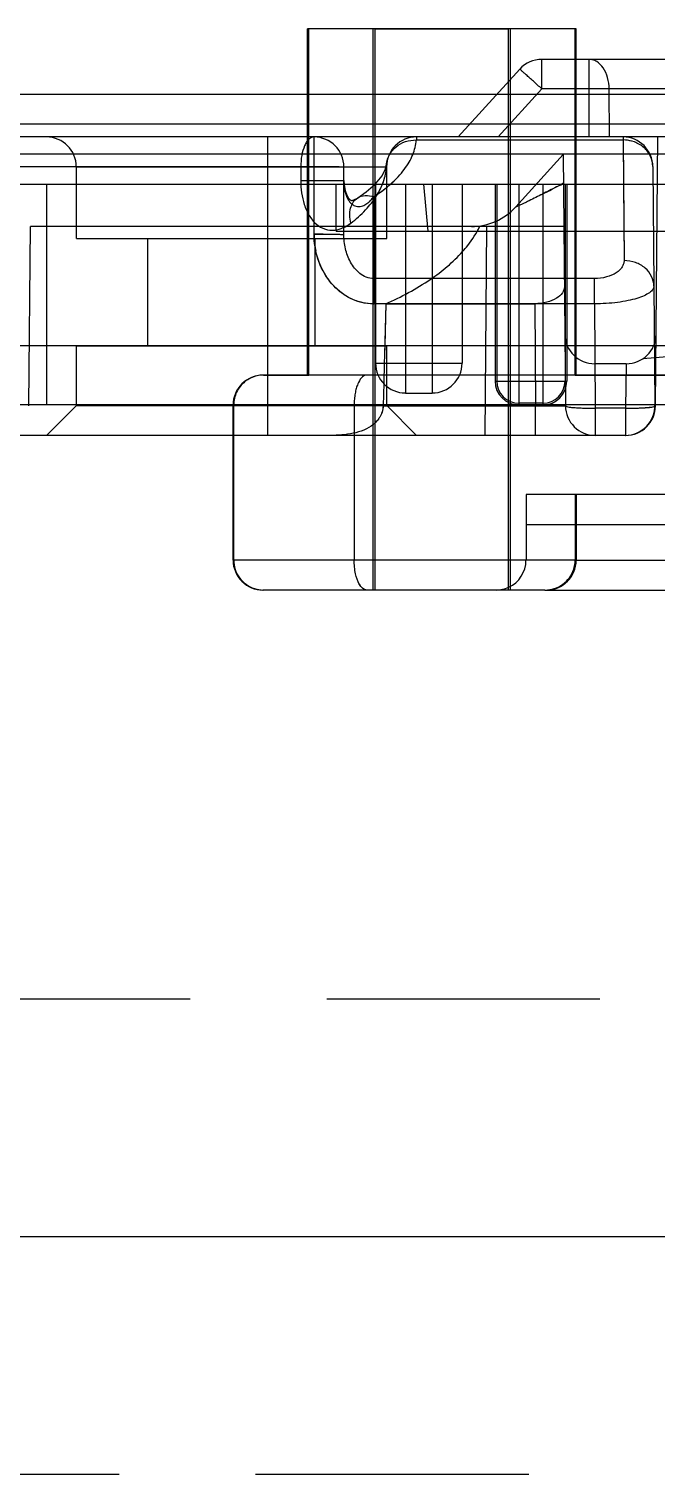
# Model space of a CAD drawing. Header units: millimetres. Extents: x 23490 to 24685, y -23248 to -22403.
# Drawn here: x 24100.78 to 24111.35, y -23013.82 to -22989.49 of the extents above; entities that cross this region are included whole.
import ezdxf

# ---------------------------------------------------------------- set-up
doc = ezdxf.new("R2010")
doc.units = ezdxf.units.MM
doc.header["$LTSCALE"] = 8
doc.linetypes.add('CENTER', pattern=[2, 1.25, -0.25, 0.25, -0.25])
doc.linetypes.add('HIDDEN', pattern=[0.375, 0.25, -0.125])
doc.layers.add('Cav-cor', color=30, linetype='Continuous')
doc.layers.add('WT', color=4, linetype='Continuous')

msp = doc.modelspace()

# ---------------------------------------------------------------- linework, layer by layer
at = {"layer": 'Cav-cor', "color": 241}
for p, q in [((24105.477, -22995.319), (24105.477, -22989.49)), ((24105.494, -22989.49), (24105.477, -22989.49)), ((24105.494, -22995.319), (24105.494, -22989.49)), ((24109.982, -22989.49), (24105.494, -22989.49)), ((24105.494, -22995.319), (24105.494, -22989.49)), ((24109.982, -22989.49), (24105.494, -22989.49)), ((24106.582, -22998.937), (24106.582, -22989.49)), ((24106.616, -22989.49), (24108.859, -22989.49)), ((24106.616, -22998.937), (24106.616, -22989.49)), ((24106.616, -22998.937), (24106.616, -22989.49)), ((24108.859, -22998.937), (24108.859, -22989.49)), ((24108.859, -22998.937), (24108.859, -22989.49)), ((24108.894, -22998.937), (24108.894, -22989.49)), ((24109.982, -22995.319), (24109.982, -22989.49)), ((24109.982, -22995.319), (24109.982, -22989.49)), ((24109.999, -22989.49), (24109.982, -22989.49)), ((24109.999, -22995.319), (24109.999, -22989.49)), ((24109.421, -22990.501), (24109.421, -22990.003)), ((24127.209, -22990.003), (24109.421, -22990.003)), ((24110.219, -22991.309), (24110.216, -22990.003)), ((24109.049, -22990.168), (24108.014, -22991.309)), ((24109.421, -22990.501), (24108.688, -22991.309)), ((24110.216, -22990.501), (24109.421, -22990.501)), ((24110.559, -22991.309), (24110.556, -22990.501)), ((24116.656, -22990.501), (24110.556, -22990.501)), ((24121.897, -22990.596), (24094.703, -22990.596)), ((24118.962, -22991.309), (24099.812, -22991.309)), ((24100.272, -22991.089), (24119.376, -22991.089)), ((24104.798, -22991.309), (24104.798, -22996.334)), ((24105.585, -22992.946), (24105.585, -22991.309)), ((24107.308, -22991.309), (24107.308, -22991.36)), ((24110.788, -22991.309), (24110.788, -22991.36)), ((24111.335, -22995.836), (24111.374, -22991.309)), ((24107.308, -22991.36), (24110.788, -22991.36)), ((24110.788, -22991.36), (24110.806, -22993.391)), ((24110.788, -22991.36), (24110.795, -22992.103)), ((24120.783, -22991.601), (24094.2, -22991.601)), ((24099.31, -22991.807), (24105.585, -22991.807)), ((24106.806, -22991.812), (24106.807, -22991.77)), ((24106.807, -22991.77), (24106.807, -22991.769)), ((24109.782, -22991.604), (24108.981, -22992.487)), ((24109.782, -22991.604), (24109.818, -22995.836)), ((24111.291, -22991.807), (24111.326, -22995.822)), ((24101.582, -22993.018), (24101.582, -22991.812)), ((24101.582, -22991.812), (24106.808, -22991.812)), ((24105.361, -22991.812), (24105.361, -22992.045)), ((24105.361, -22992.045), (24106.087, -22992.045)), ((24106.087, -22992.951), (24106.087, -22991.812)), ((24106.808, -22993.018), (24106.808, -22991.812)), ((24094.2, -22992.103), (24120.969, -22992.103)), ((24101.085, -22995.822), (24101.085, -22992.103)), ((24105.958, -22992.894), (24105.958, -22992.103)), ((24106.32, -22992.336), (24106.463, -22992.236)), ((24106.463, -22992.236), (24106.62, -22992.097)), ((24106.62, -22992.103), (24106.62, -22995.118)), ((24107.122, -22992.103), (24107.122, -22995.621)), ((24107.43, -22992.103), (24107.5, -22992.895)), ((24107.575, -22992.103), (24107.575, -22995.621)), ((24108.077, -22992.103), (24108.077, -22995.118)), ((24108.634, -22992.103), (24108.634, -22995.42)), ((24108.661, -22992.103), (24108.661, -22995.42)), ((24109.036, -22992.103), (24109.036, -22995.822)), ((24109.438, -22992.103), (24109.438, -22995.822)), ((24109.812, -22992.103), (24109.812, -22995.42)), ((24109.84, -22992.103), (24109.84, -22995.42)), ((24110.795, -22992.103), (24110.806, -22993.391)), ((24106.32, -22992.336), (24106.32, -22992.336)), ((24106.59, -22992.315), (24106.59, -22994.12)), ((24100.782, -22995.836), (24100.808, -22992.817)), ((24109.792, -22992.817), (24100.808, -22992.817)), ((24101.582, -22993.018), (24106.808, -22993.018)), ((24102.788, -22994.827), (24102.788, -22993.018)), ((24105.602, -22994.827), (24105.602, -22993.018)), ((24105.957, -22992.894), (24120.591, -22992.894)), ((24108.466, -22996.334), (24108.497, -22992.817)), ((24110.306, -22993.694), (24106.59, -22993.694)), ((24110.306, -22994.12), (24110.306, -22993.694)), ((24110.306, -22994.12), (24106.59, -22994.12)), ((24106.792, -22994.117), (24106.77, -22994.978)), ((24106.792, -22994.117), (24106.774, -22994.826)), ((24106.792, -22994.117), (24109.301, -22994.117)), ((24109.301, -22994.117), (24109.316, -22995.836)), ((24110.306, -22994.12), (24110.321, -22995.875)), ((24117.461, -22994.525), (24111.12, -22995.045)), ((23992.3, -22994.822), (24152.3, -22994.822)), ((24101.582, -22995.832), (24101.582, -22994.827)), ((24101.582, -22994.827), (24106.808, -22994.827)), ((24106.774, -22994.826), (24106.77, -22994.978)), ((24106.808, -22995.832), (24106.808, -22994.827)), ((24106.62, -22995.118), (24108.077, -22995.118)), ((24106.766, -22995.122), (24106.757, -22995.455)), ((24106.77, -22994.978), (24106.766, -22995.122)), ((24110.843, -22995.128), (24110.31, -22995.128)), ((24110.839, -22995.128), (24110.832, -22995.875)), ((24104.736, -22995.319), (24104.723, -22995.319)), ((24104.736, -22995.319), (24105.494, -22995.319)), ((24106.616, -22995.319), (24104.736, -22995.319)), ((24108.859, -22995.319), (24106.616, -22995.319)), ((24106.757, -22995.455), (24106.747, -22995.836)), ((24108.634, -22995.42), (24109.84, -22995.42)), ((24115.979, -22995.319), (24108.859, -22995.319)), ((24109.982, -22995.319), (24115.979, -22995.319)), ((24107.122, -22995.621), (24107.575, -22995.621)), ((24106.616, -22995.822), (24039.685, -22995.822)), ((24104.231, -22995.822), (24096, -22995.822)), ((24104.231, -22995.822), (24096, -22995.822)), ((24101.079, -22996.334), (24101.582, -22995.832)), ((24101.582, -22995.832), (24106.808, -22995.832)), ((24104.22, -22998.435), (24104.22, -22995.822)), ((24104.231, -22998.435), (24104.231, -22995.822)), ((24104.231, -22998.435), (24104.231, -22995.822)), ((24106.26, -22995.822), (24106.26, -22998.435)), ((24108.859, -22995.822), (24106.616, -22995.822)), ((24106.747, -22995.836), (24109.316, -22995.836)), ((24106.808, -22995.832), (24107.31, -22996.334)), ((24116.481, -22995.822), (24108.859, -22995.822)), ((24109.438, -22995.794), (24109.036, -22995.794)), ((24109.316, -22996.334), (24109.316, -22995.836)), ((24110.321, -22995.822), (24110.321, -22996.334)), ((24110.832, -22995.875), (24110.321, -22995.875)), ((24110.832, -22995.875), (24110.832, -22996.334)), ((24110.832, -22996.334), (24099.777, -22996.334)), ((24109.155, -22997.329), (24109.155, -22998.435)), ((24113.948, -22997.329), (24109.155, -22997.329)), ((24113.948, -22997.329), (24109.982, -22997.329)), ((24109.982, -22997.329), (24109.982, -22998.435)), ((24109.982, -22997.329), (24109.982, -22998.435)), ((24109.999, -22997.329), (24109.999, -22998.435)), ((24109.155, -22997.832), (24113.779, -22997.832)), ((24104.231, -22998.435), (24104.22, -22998.435)), ((24106.616, -22998.435), (24104.231, -22998.435)), ((24108.859, -22998.435), (24106.616, -22998.435)), ((24109.982, -22998.435), (24108.859, -22998.435)), ((24109.982, -22998.435), (24112.298, -22998.435)), ((24104.736, -22998.937), (24104.723, -22998.937)), ((24106.616, -22998.937), (24104.736, -22998.937)), ((24106.616, -22998.937), (24104.736, -22998.937)), ((24108.859, -22998.937), (24106.616, -22998.937)), ((24109.474, -22998.937), (24108.859, -22998.937)), ((24109.474, -22998.937), (24108.859, -22998.937)), ((24109.474, -22998.937), (24112.055, -22998.937))]:
    msp.add_line(p, q, dxfattribs=at)
for points in [[(24106.62, -22992.097), (24106.729, -22991.964), (24106.789, -22991.847), (24106.807, -22991.769)], [(24106.087, -22992.045), (24106.091, -22992.116), (24106.106, -22992.209), (24106.134, -22992.287), (24106.166, -22992.342), (24106.191, -22992.368), (24106.203, -22992.375), (24106.208, -22992.377), (24106.218, -22992.377), (24106.238, -22992.374), (24106.267, -22992.364), (24106.303, -22992.346), (24106.32, -22992.336)]]:
    msp.add_lwpolyline(points, dxfattribs=at)
for centre, radius, start, end in [((24109.421, -22990.505), 0.502, 90, 137.79), ((24110.386, -23038.314), 47.814, 89.7966, 90.2034), ((24101.079, -22991.812), 0.502, 0, 90), ((24105.585, -22991.812), 0.502, 0, 90), ((24107.308, -22991.811), 0.502, 90, 180.0231), ((24110.788, -22991.812), 0.502, 0.5, 90), ((24110.789, -22991.917), 0.557, 73.989, 90.0874), ((24106.875, -22992.045), 1.515, 179.9904, 182.2008), ((24107.009, -22992.045), 0.922, 179.9629, 183.5652), ((24105.749, -22991.711), 1.064, 338.3731, 343.0476), ((24105.699, -22990.764), 1.781, 312.7639, 316.8876), ((24105.248, -22990.216), 2.492, 303.3532, 307.1967), ((24105.448, -22990.482), 2.159, 307.2419, 311.3152), ((24105.593, -22990.651), 1.936, 311.3848, 312.7829), ((24081.19, -22936.632), 62.396, 296.89514, 297.27651), ((24106.451, -22992.718), 0.426, 71.0223, 72.1135), ((24105.396, -22991.518), 1.467, 323.9821, 324.357), ((24105.432, -22991.544), 1.423, 324.3477, 326.5674), ((24105.148, -22990.065), 2.672, 302.6549, 303.3737), ((24105.466, -22991.566), 1.382, 326.577, 326.8502), ((24108.236, -22991.812), 1.005, 270, 317.79), ((24105.585, -23048.867), 55.921, 89.8413, 90.0004), ((24106.944, -22992.946), 1.359, 179.9975, 186.7571), ((24107.003, -22992.154), 1.524, 331.5945, 334.2188), ((24106.932, -22992.948), 1.347, 186.7521, 192.2785), ((24106.59, -22993.365), 0.329, 268.637, 269.9805), ((24106.59, -22993.266), 0.854, 269.4505, 269.9661), ((24110.31, -22994.626), 0.502, 180.5, 270.4564), ((24110.843, -22994.626), 0.502, 269.5436, 359.5), ((24107.122, -22995.118), 0.502, 180, 270), ((24107.575, -22995.118), 0.502, 270, 0), ((24104.723, -22995.822), 0.502, 89.9999, 180), ((24109.036, -22995.42), 0.402, 180, 270), ((24109.036, -22995.42), 0.374, 180, 270), ((24109.438, -22995.42), 0.402, 270, 0), ((24109.438, -22995.42), 0.374, 270, 0), ((24109.768, -22944.498), 51.34, 269.4958, 269.8055), ((24110.321, -22995.832), 0.502, 180.5, 270), ((24110.823, -22995.832), 0.502, 270, 1.146), ((24110.832, -22995.832), 0.502, 270, 359.5), ((24110.882, -22990.403), 5.473, 269.4817, 271.093), ((24106.251, -22995.743), 0.524, 309.286, 314.279), ((24106.324, -22995.807), 0.428, 327.0094, 329.296), ((24104.723, -22998.435), 0.502, 180, 270.0001), ((24108.652, -22998.435), 0.502, 294.5116, 0), ((24109.497, -22998.435), 0.502, 270, 0), ((24108.652, -22998.435), 0.502, 270, 294.5116)]:
    msp.add_arc(centre, radius, start, end, dxfattribs=at)
for points, knots in [([(24110.556, -22990.501), (24110.555, -22990.437), (24110.539, -22990.312), (24110.468, -22990.15), (24110.373, -22990.05), (24110.284, -22990.009), (24110.239, -22990.003), (24110.216, -22990.003)], [0, 0, 0, 0, 0.292083, 0.561039, 0.794072, 0.899268, 1, 1, 1, 1]), ([(24109.421, -22990.501), (24109.397, -22990.479), (24109.35, -22990.436), (24109.281, -22990.374), (24109.218, -22990.317), (24109.17, -22990.274), (24109.135, -22990.243), (24109.114, -22990.224), (24109.095, -22990.207), (24109.079, -22990.193), (24109.067, -22990.182), (24109.059, -22990.175), (24109.054, -22990.171), (24109.052, -22990.169), (24109.05, -22990.168), (24109.049, -22990.167), (24109.049, -22990.168)], [0, 0, 0, 0, 0.195215, 0.383123, 0.555962, 0.70736, 0.773222, 0.831624, 0.881997, 0.923907, 0.956932, 0.980725, 0.989106, 0.995119, 0.99875, 1, 1, 1, 1]), ([(24105.585, -22991.309), (24105.57, -22991.309), (24105.538, -22991.317), (24105.495, -22991.348), (24105.456, -22991.396), (24105.409, -22991.485), (24105.371, -22991.626), (24105.361, -22991.747), (24105.361, -22991.812)], [0, 0, 0, 0, 0.075803, 0.161998, 0.264431, 0.384919, 0.672981, 1, 1, 1, 1]), ([(24105.585, -22991.309), (24105.569, -22991.309), (24105.534, -22991.318), (24105.506, -22991.34), (24105.493, -22991.353)], [0, 0, 0, 0, 0.464095, 1, 1, 1, 1]), ([(24106.59, -22992.315), (24106.694, -22992.249), (24106.88, -22992.111), (24107.074, -22991.906), (24107.187, -22991.737), (24107.249, -22991.613), (24107.289, -22991.487), (24107.303, -22991.402), (24107.306, -22991.36)], [0, 0, 0, 0, 0.299884, 0.561915, 0.680555, 0.792176, 0.898039, 1, 1, 1, 1]), ([(24106.807, -22991.769), (24106.812, -22991.713), (24106.846, -22991.6), (24106.961, -22991.465), (24107.123, -22991.378), (24107.246, -22991.359), (24107.308, -22991.36)], [0, 0, 0, 0, 0.238249, 0.483075, 0.737765, 1, 1, 1, 1]), ([(24111.291, -22991.807), (24111.29, -22991.749), (24111.262, -22991.628), (24111.148, -22991.48), (24110.982, -22991.382), (24110.853, -22991.36), (24110.788, -22991.36)], [0, 0, 0, 0, 0.237597, 0.482575, 0.73773, 1, 1, 1, 1]), ([(24105.585, -22991.807), (24105.617, -22991.807), (24105.681, -22991.807), (24105.775, -22991.808), (24105.86, -22991.808), (24105.926, -22991.808), (24105.972, -22991.809), (24106.001, -22991.809), (24106.026, -22991.81), (24106.047, -22991.81), (24106.064, -22991.81), (24106.075, -22991.811), (24106.081, -22991.811), (24106.085, -22991.811), (24106.086, -22991.811), (24106.087, -22991.811), (24106.087, -22991.812)], [0, 0, 0, 0, 0.194894, 0.382672, 0.555502, 0.706971, 0.772886, 0.831348, 0.881779, 0.923743, 0.956816, 0.980647, 0.989043, 0.99507, 0.998716, 1, 1, 1, 1]), ([(24105.361, -22992.045), (24105.361, -22992.18), (24105.387, -22992.386), (24105.493, -22992.631), (24105.611, -22992.781), (24105.766, -22992.873), (24105.931, -22992.887), (24106.079, -22992.843), (24106.164, -22992.789), (24106.203, -22992.76)], [0, 0, 0, 0, 0.28508, 0.424892, 0.558221, 0.680152, 0.790963, 0.896244, 1, 1, 1, 1]), ([(24106.087, -22992.045), (24106.087, -22992.092), (24106.094, -22992.187), (24106.125, -22992.303), (24106.171, -22992.387), (24106.214, -22992.437), (24106.265, -22992.47), (24106.329, -22992.486), (24106.404, -22992.474), (24106.477, -22992.432), (24106.538, -22992.378), (24106.573, -22992.337), (24106.59, -22992.316)], [0, 0, 0, 0, 0.16232, 0.329651, 0.413068, 0.491184, 0.559439, 0.617882, 0.718499, 0.812914, 0.906374, 1, 1, 1, 1]), ([(24106.203, -22992.76), (24106.292, -22992.693), (24106.451, -22992.552), (24106.64, -22992.315), (24106.762, -22992.068), (24106.8, -22991.895), (24106.806, -22991.812)], [0, 0, 0, 0, 0.288782, 0.547849, 0.782406, 1, 1, 1, 1]), ([(24106.766, -22992.021), (24106.771, -22992.004), (24106.79, -22991.935), (24106.802, -22991.865), (24106.806, -22991.812)], [0, 0, 0, 0, 0.254669, 1, 1, 1, 1]), ([(24106.32, -22992.336), (24106.357, -22992.312), (24106.45, -22992.284), (24106.544, -22992.3), (24106.59, -22992.315)], [0, 0, 0, 0, 0.474739, 1, 1, 1, 1]), ([(24106.623, -22992.322), (24106.635, -22992.304), (24106.678, -22992.234), (24106.715, -22992.16), (24106.738, -22992.103)], [0, 0, 0, 0, 0.258164, 1, 1, 1, 1]), ([(24109.786, -22992.09), (24109.707, -22992.13), (24109.589, -22992.191), (24109.433, -22992.27), (24109.318, -22992.328), (24109.225, -22992.375), (24109.152, -22992.411), (24109.101, -22992.435), (24109.055, -22992.457), (24109.021, -22992.473), (24108.999, -22992.482), (24108.989, -22992.487), (24108.984, -22992.488), (24108.981, -22992.489), (24108.98, -22992.487), (24108.981, -22992.487)], [0, 0, 0, 0, 0.294853, 0.440586, 0.584052, 0.723301, 0.790066, 0.853587, 0.911701, 0.96023, 0.978729, 0.991732, 0.995774, 0.998129, 1, 1, 1, 1]), ([(24106.203, -22992.76), (24106.192, -22992.717), (24106.18, -22992.632), (24106.193, -22992.51), (24106.239, -22992.405), (24106.291, -22992.354), (24106.32, -22992.336)], [0, 0, 0, 0, 0.283714, 0.54371, 0.779607, 1, 1, 1, 1]), ([(24106.59, -22994.12), (24106.518, -22994.12), (24106.375, -22994.102), (24106.174, -22994.024), (24105.996, -22993.903), (24105.798, -22993.696), (24105.629, -22993.374), (24105.585, -22993.088), (24105.585, -22992.946)], [0, 0, 0, 0, 0.125132, 0.250287, 0.375485, 0.500707, 0.750236, 1, 1, 1, 1]), ([(24105.585, -22992.946), (24105.617, -22992.946), (24105.681, -22992.946), (24105.775, -22992.947), (24105.86, -22992.947), (24105.926, -22992.947), (24105.972, -22992.948), (24106.001, -22992.948), (24106.026, -22992.949), (24106.047, -22992.949), (24106.064, -22992.949), (24106.075, -22992.95), (24106.081, -22992.95), (24106.085, -22992.95), (24106.086, -22992.95), (24106.087, -22992.95), (24106.087, -22992.951)], [0, 0, 0, 0, 0.194892, 0.382662, 0.555488, 0.706957, 0.772874, 0.831336, 0.881768, 0.923734, 0.956808, 0.980641, 0.989039, 0.995068, 0.998715, 1, 1, 1, 1]), ([(24106.59, -22993.694), (24106.547, -22993.694), (24106.462, -22993.677), (24106.352, -22993.612), (24106.265, -22993.522), (24106.175, -22993.385), (24106.105, -22993.193), (24106.087, -22993.031), (24106.087, -22992.951)], [0, 0, 0, 0, 0.129637, 0.257641, 0.383802, 0.508525, 0.754865, 1, 1, 1, 1]), ([(24108.086, -22993.24), (24108.116, -22993.206), (24108.227, -22993.075), (24108.321, -22992.93), (24108.375, -22992.817)], [0, 0, 0, 0, 0.265749, 1, 1, 1, 1]), ([(24106.582, -22994.12), (24106.523, -22994.119), (24106.405, -22994.106), (24106.18, -22994.033), (24105.933, -22993.862), (24105.722, -22993.573), (24105.641, -22993.349), (24105.616, -22993.234)], [0, 0, 0, 0, 0.125248, 0.250518, 0.500073, 0.749946, 1, 1, 1, 1]), ([(24106.792, -22994.117), (24107.053, -22994.003), (24107.519, -22993.756), (24107.927, -22993.418), (24108.086, -22993.24)], [0, 0, 0, 0, 0.543983, 1, 1, 1, 1]), ([(24110.806, -22993.391), (24110.806, -22993.41), (24110.8, -22993.447), (24110.774, -22993.502), (24110.732, -22993.553), (24110.648, -22993.618), (24110.504, -22993.678), (24110.375, -22993.694), (24110.306, -22993.694)], [0, 0, 0, 0, 0.085701, 0.177314, 0.279475, 0.395501, 0.67342, 1, 1, 1, 1]), ([(24111.308, -22993.821), (24111.308, -22993.765), (24111.279, -22993.648), (24111.165, -22993.505), (24110.999, -22993.412), (24110.871, -22993.391), (24110.806, -22993.391)], [0, 0, 0, 0, 0.233028, 0.476267, 0.733361, 1, 1, 1, 1]), ([(24109.801, -22993.831), (24109.801, -22993.866), (24109.771, -22993.948), (24109.66, -22994.039), (24109.498, -22994.102), (24109.37, -22994.117), (24109.301, -22994.117)], [0, 0, 0, 0, 0.171955, 0.389166, 0.670067, 1, 1, 1, 1]), ([(24111.308, -22993.821), (24111.309, -22993.841), (24111.297, -22993.872), (24111.267, -22993.906), (24111.22, -22993.945), (24111.138, -22993.988), (24111.016, -22994.032), (24110.866, -22994.069), (24110.693, -22994.097), (24110.504, -22994.115), (24110.373, -22994.12), (24110.306, -22994.12)], [0, 0, 0, 0, 0.053476, 0.086073, 0.124092, 0.218349, 0.337617, 0.480016, 0.641702, 0.81724, 1, 1, 1, 1]), ([(24104.736, -22995.319), (24104.698, -22995.319), (24104.622, -22995.328), (24104.515, -22995.365), (24104.418, -22995.426), (24104.338, -22995.506), (24104.277, -22995.602), (24104.24, -22995.709), (24104.231, -22995.784), (24104.231, -22995.822)], [0, 0, 0, 0, 0.143979, 0.28614, 0.429194, 0.572938, 0.715559, 0.857108, 1, 1, 1, 1]), ([(24106.472, -22995.319), (24106.402, -22995.319), (24106.332, -22995.429), (24106.294, -22995.544), (24106.275, -22995.631), (24106.263, -22995.724), (24106.26, -22995.789), (24106.26, -22995.822)], [0, 0, 0, 0, 0.366239, 0.506938, 0.662484, 0.828706, 1, 1, 1, 1]), ([(24106.747, -22995.836), (24106.747, -22995.853), (24106.74, -22995.919), (24106.717, -22995.983), (24106.691, -22996.025)], [0, 0, 0, 0, 0.255981, 1, 1, 1, 1]), ([(24109.316, -22995.836), (24109.349, -22995.836), (24109.413, -22995.837), (24109.506, -22995.837), (24109.592, -22995.838), (24109.667, -22995.838), (24109.721, -22995.838), (24109.758, -22995.838), (24109.779, -22995.838), (24109.795, -22995.837), (24109.808, -22995.837), (24109.813, -22995.836), (24109.818, -22995.837), (24109.818, -22995.836)], [0, 0, 0, 0, 0.195028, 0.382612, 0.555531, 0.707099, 0.83147, 0.881913, 0.923861, 0.956903, 0.980733, 0.995127, 1, 1, 1, 1]), ([(24109.593, -22995.838), (24109.641, -22995.838), (24109.714, -22995.838), (24109.786, -22995.838), (24109.811, -22995.837)], [0, 0, 0, 0, 0.658823, 1, 1, 1, 1]), ([(24109.811, -22995.837), (24109.813, -22995.837), (24109.815, -22995.836), (24109.818, -22995.837), (24109.818, -22995.836)], [0, 0, 0, 0, 0.746383, 1, 1, 1, 1]), ([(24109.818, -22995.836), (24109.818, -22995.84), (24109.835, -22995.848), (24109.861, -22995.854), (24109.909, -22995.861), (24109.97, -22995.866), (24110.045, -22995.871), (24110.164, -22995.875), (24110.257, -22995.876), (24110.321, -22995.875)], [0, 0, 0, 0, 0.025379, 0.083909, 0.176471, 0.300151, 0.450323, 0.621433, 1, 1, 1, 1]), ([(24110.832, -22995.875), (24110.896, -22995.876), (24110.989, -22995.875), (24111.108, -22995.871), (24111.183, -22995.866), (24111.244, -22995.861), (24111.292, -22995.854), (24111.318, -22995.848), (24111.335, -22995.84), (24111.335, -22995.836)], [0, 0, 0, 0, 0.378545, 0.54966, 0.699839, 0.823521, 0.916088, 0.97462, 1, 1, 1, 1]), ([(24110.986, -22995.875), (24111.028, -22995.874), (24111.104, -22995.871), (24111.205, -22995.865), (24111.278, -22995.856), (24111.317, -22995.849), (24111.329, -22995.843)], [0, 0, 0, 0, 0.362082, 0.663038, 0.880608, 1, 1, 1, 1]), ([(24111.329, -22995.843), (24111.33, -22995.842), (24111.332, -22995.841), (24111.335, -22995.838), (24111.335, -22995.836)], [0, 0, 0, 0, 0.336067, 1, 1, 1, 1]), ([(24106.583, -22996.149), (24106.488, -22996.227), (24106.241, -22996.319), (24105.989, -22996.334), (24105.861, -22996.334)], [0, 0, 0, 0, 0.491528, 1, 1, 1, 1]), ([(24106.691, -22996.025), (24106.686, -22996.034), (24106.665, -22996.067), (24106.639, -22996.098), (24106.617, -22996.118)], [0, 0, 0, 0, 0.254852, 1, 1, 1, 1]), ([(24104.231, -22998.435), (24104.231, -22998.487), (24104.248, -22998.592), (24104.321, -22998.734), (24104.434, -22998.848), (24104.577, -22998.92), (24104.683, -22998.937), (24104.736, -22998.937)], [0, 0, 0, 0, 0.198666, 0.399187, 0.598408, 0.800099, 1, 1, 1, 1]), ([(24106.347, -22998.841), (24106.316, -22998.786), (24106.273, -22998.651), (24106.26, -22998.511), (24106.26, -22998.435)], [0, 0, 0, 0, 0.452486, 1, 1, 1, 1]), ([(24109.474, -22998.937), (24109.527, -22998.937), (24109.634, -22998.92), (24109.778, -22998.848), (24109.892, -22998.734), (24109.965, -22998.592), (24109.982, -22998.487), (24109.982, -22998.435)], [0, 0, 0, 0, 0.201253, 0.403304, 0.602402, 0.802445, 1, 1, 1, 1]), ([(24106.472, -22998.937), (24106.448, -22998.937), (24106.395, -22998.913), (24106.363, -22998.868), (24106.347, -22998.841)], [0, 0, 0, 0, 0.429724, 1, 1, 1, 1])]:
    msp.add_open_spline(points, degree=3, knots=knots, dxfattribs=at)
for points in [[(24106.52, -22992.392), (24106.546, -22992.369), (24106.569, -22992.343), (24106.59, -22992.316)], [(24106.087, -22992.831), (24106.128, -22992.812), (24106.167, -22992.787), (24106.203, -22992.76)], [(24104.736, -22995.319), (24104.697, -22995.319), (24104.622, -22995.328), (24104.515, -22995.365), (24104.419, -22995.425), (24104.338, -22995.506), (24104.277, -22995.602), (24104.24, -22995.709), (24104.231, -22995.783), (24104.231, -22995.822)], [(24106.73, -22995.938), (24106.721, -22995.968), (24106.708, -22995.998), (24106.691, -22996.025)], [(24106.747, -22995.836), (24106.746, -22995.87), (24106.74, -22995.905), (24106.73, -22995.938)], [(24104.231, -22998.435), (24104.231, -22998.488), (24104.248, -22998.591), (24104.321, -22998.735), (24104.433, -22998.847), (24104.579, -22998.921), (24104.682, -22998.937), (24104.736, -22998.937)], [(24109.474, -22998.937), (24109.529, -22998.937), (24109.633, -22998.921), (24109.779, -22998.847), (24109.892, -22998.735), (24109.965, -22998.59), (24109.982, -22998.488), (24109.982, -22998.435)], [(24106.472, -22998.937), (24106.419, -22998.937), (24106.377, -22998.892), (24106.348, -22998.841)]]:
    msp.add_open_spline(points, degree=3, dxfattribs=at)
at = {"layer": 'WT', "color": 125, "linetype": 'HIDDEN', "ltscale": 2.3}
for p, q in [((24002.3, -23005.822), (24152.3, -23005.822)), ((24056.3, -23013.822), (24152.3, -23013.822))]:
    msp.add_line(p, q, dxfattribs=at)
at = {"layer": 'WT', "color": 125, "linetype": 'CENTER', "ltscale": 1.5}
msp.add_line((24004.3, -23009.822), (24152.3, -23009.822), dxfattribs=at)

doc.saveas('drawing.dxf')
